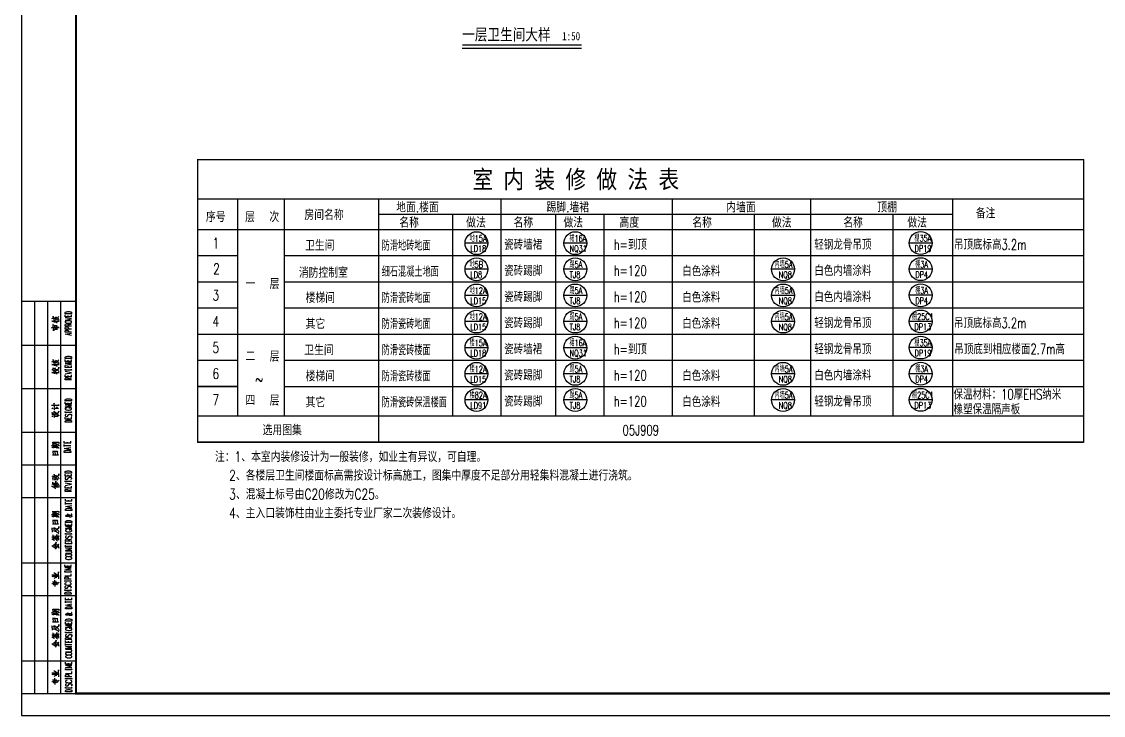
# Model space of a CAD drawing. Extents: x 5904849 to 6011887, y -826029 to -177002.
# Drawn here: x 5904849 to 5929690, y -826029 to -810103 of the extents above; entities that cross this region are included whole.
import ezdxf

# ---------------------------------------------------------------- set-up
doc = ezdxf.new("R2010")
doc.units = 0
doc.header["$LTSCALE"] = 1000
doc.header["$MEASUREMENT"] = 0
doc.layers.get('0').update_dxf_attribs({"linetype": 'CONTINUOUS'})
for name, color, linetype in [('DIM_SYMB', 3, 'CONTINUOUS'), ('INSERT', 64, 'CONTINUOUS'), ('PUB_TEXT', 7, 'CONTINUOUS'), ('PUB_TITLE', 4, 'CONTINUOUS'), ('门窗编号', 80, 'CONTINUOUS')]:
    doc.layers.add(name, color=color, linetype=linetype)
doc.styles.add('-宋体', font='', dxfattribs={"width": 0.8})
doc.styles.add('H2', font='simhei.ttf')
doc.styles.add('HZ1', font='txt.shx', dxfattribs={"bigfont": 'hzdx.shx'})
doc.styles.get('-宋体').set_extended_font_data('SimSun')

# ---------------------------------------------------------------- blocks, each defined once
blk = doc.blocks.new('A$C04D97144')
for p, q in [((6, 0), (6, 180)), ((12, 0), (12, 180)), ((18, 0), (18, 180)), ((0, 160), (25, 160)), ((0, 140), (25, 140)), ((0, 120), (25, 120)), ((0, 105), (25, 105)), ((0, 90), (25, 90)), ((0, 60), (25, 60)), ((0, 45), (25, 45)), ((0, 15), (25, 15))]:
    blk.add_line(p, q)
blk.add_lwpolyline([(0, 180), (0, 0), (25, 0), (25, 180)], close=True)
for points in [[(22.97, 174.41), (20.03, 174.41), (20.03, 174.9), (20.17, 175.1), (20.47, 175.24), (20.72, 175.32), (21.18, 175.38), (21.87, 175.38), (22.28, 175.32), (22.58, 175.24), (22.83, 175.1), (22.97, 174.9), (22.97, 174.41), (22.97, 174.41)], [(22.97, 173), (20.03, 173), (20.03, 173.91)], [(22.97, 173), (22.97, 173.91)], [(13.81, 170.94), (13.95, 171.05), (13.92, 171.02), (17.27, 171.02), (17, 170.98), (16.72, 171.02)], [(13.86, 172.15), (14.14, 172.35), (14.27, 172.38), (14.34, 172.35)], [(14.56, 166.93), (14.41, 169.49), (14.31, 169.43), (14.77, 169.08)], [(14.77, 171.68), (14.55, 173.26), (14.52, 173.14), (14.6, 172.92)], [(14.74, 172.24), (14.91, 172.21), (15.58, 171.72), (15.62, 171.68), (15.41, 172.54)], [(14.8, 171.44), (14.97, 170.34)], [(16.18, 168.75), (16.32, 168.86), (14.97, 169.04), (15.08, 169.08), (15.27, 167.31)], [(14.99, 171.05), (15.44, 170.8), (15.79, 170.59), (16.04, 170.42), (16.29, 170.2)], [(15.05, 172.71), (15.19, 172.68), (15.62, 172.35), (15.65, 172.32), (15.93, 172.07), (16.21, 171.79), (16.46, 171.47)], [(15.19, 171.05), (15.54, 171.41)], [(15.62, 172.92), (15.82, 172.82), (16.28, 172.49), (16.56, 172.15), (16.86, 171.79), (17.09, 171.47), (17.27, 171.22)], [(16.39, 172.38), (16.86, 172.95), (17.09, 173.06), (16.81, 172.89)], [(20.03, 171.46), (22.97, 172.02), (20.03, 172.59)], [(20.03, 170.48), (20.17, 170.34), (20.47, 170.2), (20.72, 170.14), (21.18, 170.06), (21.87, 170.06), (22.28, 170.14), (22.58, 170.2), (22.83, 170.34), (22.97, 170.48), (22.97, 170.77), (22.83, 170.91), (22.58, 171.05), (22.28, 171.11), (21.87, 171.19), (21.18, 171.19), (20.72, 171.11), (20.47, 171.05), (20.17, 170.91), (20.03, 170.77), (20.03, 170.48), (20.03, 170.48)], [(22.97, 168.74), (20.03, 168.74), (20.03, 169.37), (20.17, 169.57), (20.33, 169.65), (20.58, 169.71), (20.88, 169.71), (21.18, 169.65), (21.27, 169.57), (21.43, 169.37), (21.43, 168.74)], [(21.43, 173), (21.43, 173.56)], [(21.43, 169.23), (22.97, 169.71)], [(13.78, 167.95), (14.06, 168.13), (14.27, 168.19)], [(14.27, 166.93), (14.52, 166.93), (14.71, 166.88), (14.91, 166.82), (15.05, 166.76)], [(14.66, 168.06), (14.71, 168.13), (17.28, 168.09), (17.03, 168.05), (16.72, 168.09)], [(15.02, 167.18), (15.27, 167.25), (16.53, 167.36), (16.29, 167.32), (16.18, 168.75), (16.15, 168.58), (16.21, 168.27)], [(15.73, 167.59), (15.62, 168.61)], [(22.97, 167.34), (20.03, 167.34), (20.03, 167.97), (20.17, 168.17), (20.33, 168.24), (20.58, 168.31), (21.02, 168.31), (21.27, 168.24), (21.43, 168.17), (21.57, 167.97), (21.57, 167.34)], [(22.97, 165.93), (20.03, 165.93), (20.03, 166.57), (20.17, 166.77), (20.33, 166.84), (20.58, 166.92), (21.02, 166.92), (21.27, 166.84), (21.43, 166.77), (21.57, 166.57), (21.57, 165.93)], [(22.97, 164.39), (20.03, 164.95), (22.97, 165.52)], [(21.98, 164.61), (21.98, 165.3)], [(22.97, 153.91), (20.03, 153.91), (20.03, 154.4), (20.17, 154.6), (20.47, 154.74), (20.72, 154.82), (21.18, 154.88), (21.87, 154.88), (22.28, 154.82), (22.58, 154.74), (22.83, 154.6), (22.97, 154.4), (22.97, 153.91), (22.97, 153.91)], [(13.81, 151.05), (13.95, 151.16), (13.92, 151.13), (17.27, 151.13), (17, 151.1), (16.72, 151.13)], [(13.86, 152.26), (14.14, 152.46), (14.27, 152.49), (14.34, 152.46)], [(14.71, 148.1), (14.52, 149.54), (14.49, 149.43), (14.55, 149.29)], [(14.77, 151.79), (14.55, 153.37), (14.52, 153.26), (14.6, 153.03)], [(14.74, 152.35), (14.91, 152.32), (15.58, 151.84), (15.62, 151.79), (15.41, 152.67)], [(14.8, 151.55), (14.97, 150.45)], [(14.91, 149.01), (15.22, 149.35), (15.36, 149.43), (15.54, 149.54)], [(14.99, 151.16), (15.44, 150.91), (15.79, 150.7), (16.04, 150.53), (16.29, 150.31)], [(15.05, 152.82), (15.19, 152.81), (15.62, 152.46), (15.65, 152.43), (15.93, 152.18), (16.21, 151.9), (16.46, 151.58)], [(15.19, 151.16), (15.54, 151.52)], [(15.62, 153.03), (15.82, 152.95), (16.28, 152.6), (16.56, 152.26), (16.86, 151.9), (17.09, 151.58), (17.27, 151.33)], [(15.73, 148.21), (15.79, 148.3), (17.09, 149.29), (17.12, 149.82), (17.03, 149.32), (16.92, 149.18)], [(16.39, 152.49), (16.86, 153.06), (17.09, 153.17), (16.81, 153)], [(22.97, 152.51), (20.03, 152.51), (20.03, 153.42)], [(20.03, 150.83), (22.97, 151.18), (20.03, 151.52), (22.97, 151.88), (20.03, 152.23)], [(22.97, 149.7), (20.03, 149.7), (20.03, 150.61)], [(21.43, 152.51), (21.43, 153.06)], [(21.43, 149.7), (21.43, 150.26)], [(22.97, 152.51), (22.97, 153.42)], [(22.97, 149.7), (22.97, 150.61)], [(13.81, 148.52), (14.06, 148.69), (14.23, 148.76), (14.41, 148.76)], [(13.81, 147.36), (13.98, 147.5), (13.92, 147.45), (17.27, 147.45), (17.06, 147.39), (16.78, 147.45)], [(14.74, 147.84), (14.94, 146.76)], [(14.91, 148.47), (15.13, 148.44), (15.54, 148.16), (15.82, 147.95), (15.93, 147.84)], [(14.94, 147.45), (15.33, 147.28), (15.68, 147.08), (15.99, 146.89), (16.28, 146.65)], [(15.08, 147.47), (15.44, 147.88)], [(15.33, 148.98), (15.57, 149.01), (15.96, 148.83), (16.28, 148.66), (16.53, 148.47), (16.72, 148.3), (16.92, 148.13), (17.09, 147.92), (17.27, 147.67)], [(20.03, 148.52), (20.03, 148.98), (20.03, 148.71), (22.89, 148.71), (22.89, 148.52), (22.89, 148.98)], [(20.03, 146.76), (22.97, 147.33), (20.03, 147.89)], [(22.97, 145.5), (20.03, 145.5), (20.03, 146.42)], [(22.97, 144.03), (20.03, 144.03), (20.03, 144.67), (20.17, 144.88), (20.33, 144.94), (20.58, 145.02), (20.88, 145.02), (21.18, 144.94), (21.27, 144.88), (21.43, 144.67), (21.43, 144.03)], [(21.43, 145.5), (21.43, 146.07)], [(21.43, 144.53), (22.97, 145.02)], [(22.97, 145.5), (22.97, 146.42)], [(22.97, 134.41), (20.03, 134.41), (20.03, 134.9), (20.17, 135.1), (20.47, 135.25), (20.72, 135.31), (21.18, 135.39), (21.87, 135.39), (22.28, 135.31), (22.58, 135.25), (22.83, 135.1), (22.97, 134.9), (22.97, 134.41), (22.97, 134.41)], [(13.78, 132.37), (13.98, 132.39), (17.28, 132.39), (17.06, 132.37), (16.78, 132.39)], [(13.86, 130.75), (14.14, 130.97), (14.28, 131.08), (14.45, 131.15)], [(14.14, 128.29), (14.09, 129.06), (14, 128.99), (14.23, 128.9), (14.42, 128.9), (14.6, 128.9), (14.8, 128.9), (14.88, 128.93), (14.97, 128.99), (14.99, 129.1), (15.02, 129.24), (15.02, 129.45), (14.99, 129.56), (14.94, 129.64)], [(15.13, 131.49), (14.99, 133.33), (14.97, 133.22), (15.02, 132.98)], [(15.13, 130.33), (15.02, 131.11), (14.97, 131.07), (16.72, 131), (16.84, 130.89), (16.04, 131.66)], [(15.51, 128.11), (15.36, 129.21), (15.27, 129.13), (15.51, 129.02), (15.79, 128.88), (16.01, 128.74), (16.21, 128.6), (16.46, 128.37), (16.7, 128.11), (16.89, 127.86), (17.03, 127.66), (17.12, 127.49)], [(15.76, 128.08), (15.76, 128.15), (17, 129.2), (17.03, 129.73), (16.95, 129.2), (16.84, 129.06)], [(22.97, 133), (20.03, 133), (20.03, 133.91)], [(22.97, 131.46), (20.03, 131.46), (22.97, 132.45), (20.03, 132.45)], [(20.72, 131.19), (20.47, 131.11), (20.17, 130.97), (20.03, 130.83), (20.03, 130.55), (20.17, 130.42), (20.47, 130.28), (20.72, 130.2), (21.18, 130.14), (21.87, 130.14), (22.28, 130.2), (22.58, 130.28), (22.83, 130.42), (22.97, 130.55), (22.97, 130.83), (22.83, 130.97), (22.58, 131.11), (22.28, 131.19), (21.87, 131.19), (21.87, 130.83)], [(20.03, 129.02), (20.03, 129.48), (20.03, 129.21), (22.89, 129.21), (22.89, 129.02), (22.89, 129.48)], [(21.43, 133), (21.43, 133.56)], [(22.97, 133), (22.97, 133.91)], [(13.92, 128.22), (14.17, 128.26), (14.45, 128.26), (14.71, 128.19), (14.97, 128.11), (15.13, 128), (15.27, 127.89), (15.41, 127.75)], [(13.98, 127.12), (14.38, 127.45), (14.55, 127.52)], [(15.16, 126.7), (15.05, 127.45), (14.94, 127.34), (15.16, 127.31), (16.67, 127.3), (16.78, 127.16), (16.18, 127.75)], [(20.47, 128.24), (20.17, 128.1), (20.03, 127.89), (20.03, 127.61), (20.17, 127.41), (20.47, 127.27), (20.72, 127.27), (21.02, 127.33), (21.18, 127.41), (21.27, 127.55), (21.57, 127.97), (21.73, 128.1), (21.87, 128.18), (22.12, 128.24), (22.58, 128.24), (22.83, 128.1), (22.97, 127.89), (22.97, 127.61), (22.83, 127.41), (22.58, 127.27)], [(22.97, 126.01), (20.03, 126.01), (20.03, 126.92)], [(22.97, 124.61), (20.03, 124.61), (20.03, 125.1), (20.17, 125.3), (20.47, 125.44), (20.72, 125.52), (21.18, 125.58), (21.87, 125.58), (22.28, 125.52), (22.58, 125.44), (22.83, 125.3), (22.97, 125.1), (22.97, 124.61), (22.97, 124.61)], [(21.43, 126.01), (21.43, 126.56)], [(22.97, 126.01), (22.97, 126.92)], [(14.14, 114.51), (14.45, 114.6), (15.08, 114.6), (15.76, 114.57), (16.18, 114.51), (16.64, 114.37), (16.92, 114.2), (17.34, 113.88)], [(14.49, 114.6), (14.34, 115.45), (14.27, 115.36), (15.13, 115.36), (15.19, 115.36), (16.46, 115.39), (16.95, 115.36), (17.23, 115.33), (17.31, 115.31), (16.95, 114.89), (17.2, 115.28)], [(14.69, 112.61), (14.52, 114.29)], [(15.19, 114.62), (15.11, 115.11)], [(15.93, 114.57), (15.93, 114.62), (15.85, 115.07)], [(16.29, 112.53), (16.07, 114.29), (16.04, 114.2), (16.13, 114.09)], [(22.54, 114.92), (19.59, 114.92), (19.59, 115.83)], [(19.59, 113.44), (19.59, 114.43)], [(21, 114.92), (21, 115.48)], [(22.54, 114.92), (22.54, 115.83)], [(13.75, 113.87), (13.92, 113.91), (16.13, 113.83)], [(13.92, 113.06), (14.09, 113.13), (16.21, 113.13)], [(14.17, 109.58), (14.45, 109.64), (15.08, 109.67), (15.73, 109.69), (15.82, 109.69), (16.28, 109.69), (16.86, 109.69), (16.67, 109.69), (16.5, 110.8), (16.7, 111.02), (16.43, 111.08), (16.1, 111.08), (15.44, 111.12), (14.77, 111.13), (14.2, 111.13), (14.28, 111.16), (14.49, 109.67)], [(15.16, 113.16), (15.08, 113.66)], [(15.51, 109.69), (15.33, 110.8), (15.3, 110.69), (15.41, 110.42)], [(15.65, 113.17), (15.57, 113.63)], [(16.39, 113.63), (16.72, 113.94), (16.86, 113.94), (16.61, 113.83)], [(16.46, 113.17), (16.61, 113.16), (16.89, 112.92), (17.09, 112.72), (17.23, 112.53)], [(19.59, 113.94), (22.54, 113.94)], [(22.54, 111.9), (19.59, 112.47), (22.54, 113.03)], [(22.54, 110.72), (19.59, 110.72), (19.59, 111.21), (19.75, 111.41), (20.05, 111.56), (20.3, 111.63), (20.75, 111.7), (21.44, 111.7), (21.85, 111.63), (22.15, 111.56), (22.4, 111.41), (22.54, 111.21), (22.54, 110.72), (22.54, 110.72)], [(21.55, 112.12), (21.55, 112.81)], [(13.84, 99.93), (14.17, 99.88), (14.63, 99.71), (15.11, 99.49), (15.41, 99.32), (15.65, 99.21), (15.85, 99.08)], [(15.16, 99.49), (14.99, 100.76), (14.97, 100.62), (15.02, 100.39)], [(15.11, 100.2), (15.27, 100.2), (15.73, 100.07), (15.99, 99.96), (16.21, 99.85), (16.42, 99.71), (16.61, 99.54), (16.81, 99.35), (16.95, 99.11), (17.09, 98.89), (17.14, 98.72), (17.2, 98.55)], [(15.54, 99.35), (15.57, 99.43), (17.09, 100.31), (17.12, 100.84), (17.03, 100.34), (16.86, 100.2)], [(22.86, 101.27), (19.92, 101.27), (19.92, 101.75), (20.06, 101.97), (20.36, 102.11), (20.61, 102.18), (21.07, 102.24), (21.76, 102.24), (22.17, 102.18), (22.47, 102.11), (22.72, 101.97), (22.86, 101.75), (22.86, 101.27), (22.86, 101.27)], [(22.86, 99.87), (19.92, 99.87), (19.92, 100.78)], [(21.32, 99.87), (21.32, 100.43)], [(22.86, 99.87), (22.86, 100.78)], [(13.78, 95.27), (13.95, 95.23), (14.41, 94.98), (14.45, 94.98), (14.8, 94.75), (15.08, 94.56), (15.3, 94.35), (15.51, 94.18)], [(13.84, 96.29), (14.27, 96.08), (14.6, 95.91), (14.85, 95.72), (14.91, 95.69), (15.11, 95.55)], [(14.38, 96.02), (14.41, 96.14), (14.28, 96.99), (14.23, 96.93), (14.63, 96.65), (14.97, 96.4), (15.19, 96.16), (15.4, 95.91), (15.58, 95.66), (15.71, 95.49)], [(14.49, 98.06), (14.34, 99.21), (14.27, 99.08), (15.25, 98.94), (15.25, 99.08), (15.36, 98.23), (15.11, 98.19), (15.41, 98.23), (16.7, 98.2)], [(14.66, 95.91), (14.69, 96.02), (15.71, 97.13), (15.68, 97.5), (15.68, 97.13), (15.57, 96.99)], [(14.74, 94.86), (17.23, 94.86), (17, 94.81), (16.57, 94.86)], [(14.83, 95.3), (16.46, 95.3), (16.28, 95.27), (16.13, 95.3)], [(15.41, 96.4), (15.51, 96.36), (15.54, 96.33), (15.76, 96.05), (15.96, 95.83), (16.1, 95.63)], [(15.76, 96.62), (15.87, 96.57), (15.93, 96.54), (16.21, 96.22), (16.24, 96.16), (16.39, 96), (16.53, 95.77), (16.67, 95.55)], [(16.81, 98.12), (16.04, 99)], [(16.1, 96.88), (16.29, 96.79), (16.57, 96.47), (16.81, 96.19), (16.95, 95.91), (17.12, 95.63), (17.23, 95.38), (17.28, 95.17)], [(20.36, 99.3), (20.06, 99.16), (19.92, 98.96), (19.92, 98.67), (20.06, 98.47), (20.36, 98.33), (20.61, 98.33), (20.91, 98.39), (21.07, 98.47), (21.16, 98.61), (21.46, 99.02), (21.62, 99.16), (21.76, 99.24), (22.01, 99.3), (22.47, 99.3), (22.72, 99.16), (22.86, 98.96), (22.86, 98.67), (22.72, 98.47), (22.47, 98.33)], [(19.92, 97.28), (19.92, 97.75), (19.92, 97.48), (22.78, 97.48), (22.78, 97.28), (22.78, 97.75)], [(19.92, 95.53), (22.86, 96.08), (19.92, 96.65)], [(22.86, 94.26), (19.92, 94.26), (19.92, 95.17)], [(21.32, 94.26), (21.32, 94.83)], [(22.86, 94.26), (22.86, 95.17)], [(22.86, 92.8), (19.92, 92.8), (19.92, 93.43), (20.06, 93.63), (20.22, 93.71), (20.47, 93.77), (20.77, 93.77), (21.07, 93.71), (21.16, 93.63), (21.32, 93.43), (21.32, 92.8)], [(21.32, 93.29), (22.86, 93.77)], [(23.05, 88.31), (20.09, 88.31), (20.09, 89.22)], [(20.09, 86.83), (20.09, 87.82)], [(20.09, 87.33), (23.05, 87.33)], [(23.05, 85.29), (20.09, 85.86), (23.05, 86.42)], [(23.05, 84.11), (20.09, 84.11), (20.09, 84.6), (20.25, 84.8), (20.55, 84.94), (20.8, 85.02), (21.26, 85.09), (21.95, 85.09), (22.34, 85.02), (22.65, 84.94), (22.89, 84.8), (23.05, 84.6), (23.05, 84.11), (23.05, 84.11)], [(21.49, 88.31), (21.49, 88.87)], [(22.04, 85.51), (22.04, 86.2)], [(23.05, 88.31), (23.05, 89.22)], [(13.75, 82.18), (13.92, 82.23), (16.13, 82.15)], [(13.92, 81.38), (14.09, 81.44), (16.21, 81.44)], [(14.14, 82.82), (14.45, 82.9), (15.08, 82.9), (15.76, 82.89), (16.18, 82.82), (16.64, 82.68), (16.92, 82.51), (17.34, 82.19)], [(14.49, 82.9), (14.34, 83.77), (14.27, 83.67), (15.13, 83.67), (15.19, 83.67), (16.46, 83.7), (16.95, 83.67), (17.23, 83.64), (17.31, 83.62), (16.95, 83.2), (17.2, 83.59)], [(14.69, 80.92), (14.52, 82.6)], [(15.16, 81.46), (15.08, 81.97)], [(15.19, 82.93), (15.11, 83.42)], [(15.65, 81.49), (15.57, 81.94)], [(15.93, 82.89), (15.93, 82.93), (15.85, 83.39)], [(16.29, 80.84), (16.07, 82.6), (16.04, 82.51), (16.13, 82.4)], [(16.39, 81.94), (16.72, 82.26), (16.86, 82.26), (16.61, 82.15)], [(16.46, 81.49), (16.61, 81.46), (16.89, 81.24), (17.09, 81.03), (17.23, 80.84)], [(21.35, 82.43), (21.26, 82.43), (21.1, 82.35), (21.1, 82.29), (21.26, 82.21), (21.49, 82.15), (22.2, 82.01), (22.65, 81.87), (22.89, 81.72), (23.05, 81.58), (23.05, 81.3), (22.89, 81.17), (22.75, 81.1), (22.5, 81.03), (22.2, 81.03), (21.95, 81.1), (21.79, 81.17), (21.26, 81.66), (21.1, 81.72), (20.8, 81.8), (20.55, 81.8), (20.25, 81.72), (20.09, 81.58), (20.25, 81.44), (20.55, 81.38), (20.8, 81.38), (21.26, 81.44), (21.65, 81.58), (22.65, 81.94), (22.89, 82.08), (23.05, 82.21), (23.05, 82.35), (22.89, 82.43), (22.75, 82.43)], [(23.05, 78.5), (20.09, 78.5), (20.09, 78.99), (20.25, 79.21), (20.55, 79.35), (20.8, 79.41), (21.26, 79.49), (21.95, 79.49), (22.34, 79.41), (22.65, 79.35), (22.89, 79.21), (23.05, 78.99), (23.05, 78.5), (23.05, 78.5)], [(14.14, 74.09), (14, 76.02), (13.89, 75.88), (14.06, 75.82), (14.6, 75.63), (15.13, 75.42), (15.08, 75.38), (15.08, 75.42), (14.97, 76.24), (14.88, 76.16), (15.19, 76.02), (15.47, 75.88), (15.68, 75.77), (15.85, 75.63), (16.13, 75.42), (16.35, 75.24), (16.57, 75), (16.72, 74.8), (16.89, 74.54), (17.06, 74.26), (17.2, 74.04)], [(14.17, 77.89), (14.45, 77.95), (15.08, 77.98), (15.73, 78), (15.82, 78), (16.28, 78), (16.86, 78), (16.67, 78), (16.5, 79.12), (16.7, 79.34), (16.43, 79.4), (16.1, 79.4), (15.44, 79.43), (14.77, 79.45), (14.2, 79.45), (14.28, 79.48), (14.49, 77.98)], [(14.23, 74.8), (14.38, 74.8), (14.91, 74.69), (15.22, 74.61), (15.54, 74.5), (15.87, 74.36), (16.15, 74.18), (16.5, 73.98), (16.75, 73.79), (16.98, 73.55), (17.09, 73.44)], [(15.22, 74.69), (17.12, 76.16), (17.12, 76.76), (17.06, 76.23), (17.03, 76.16), (16.81, 75.94)], [(15.51, 78), (15.33, 79.12), (15.3, 79.01), (15.41, 78.74)], [(23.05, 77.11), (20.09, 77.11), (20.09, 78.02)], [(23.05, 75.57), (20.09, 75.57), (23.05, 76.56), (20.09, 76.56)], [(20.8, 75.28), (20.55, 75.22), (20.25, 75.08), (20.09, 74.94), (20.09, 74.65), (20.25, 74.51), (20.55, 74.37), (20.8, 74.31), (21.26, 74.23), (21.95, 74.23), (22.34, 74.31), (22.65, 74.37), (22.89, 74.51), (23.05, 74.65), (23.05, 74.94), (22.89, 75.08), (22.65, 75.22), (22.34, 75.28), (21.95, 75.28), (21.95, 74.94)], [(21.49, 77.11), (21.49, 77.67)], [(23.05, 77.11), (23.05, 78.02)], [(13.92, 72), (14.06, 72.03), (14.85, 71.69)], [(13.92, 70.95), (14.12, 70.92), (14.55, 70.7), (14.88, 70.49), (15.16, 70.27)], [(14.49, 70.73), (14.41, 71.54)], [(14.56, 71.83), (14.42, 72.85)], [(14.52, 70.92), (14.94, 71.12)], [(14.6, 72.14), (15.05, 72.39)], [(14.85, 71.48), (14.99, 71.47), (15.51, 71.01), (15.57, 70.98), (15.82, 70.74), (16.13, 70.35), (16.28, 70.16), (16.42, 69.96)], [(15.05, 71.43), (16.13, 72.56), (16.13, 73.02), (16.1, 72.56), (15.9, 72.33)], [(15.76, 71.86), (15.87, 70.95)], [(16.04, 71.37), (16.46, 71.48), (16.7, 71.43), (16.39, 71.43)], [(16.07, 72.08), (16.28, 72.08), (17.06, 71.75)], [(16.28, 70.84), (16.64, 70.98), (16.81, 70.98), (16.57, 70.95)], [(17.14, 70.46), (17, 72.63), (17, 72.49), (17.03, 72.17)], [(20.55, 72.35), (20.25, 72.2), (20.09, 72), (20.09, 71.72), (20.25, 71.51), (20.55, 71.37), (20.8, 71.37), (21.1, 71.43), (21.26, 71.51), (21.35, 71.65), (21.65, 72.06), (21.79, 72.2), (21.95, 72.28), (22.2, 72.35), (22.65, 72.35), (22.89, 72.2), (23.05, 72), (23.05, 71.72), (22.89, 71.51), (22.65, 71.37)], [(23.05, 70.04), (20.09, 70.04), (20.09, 70.66), (20.25, 70.88), (20.39, 70.95), (20.64, 71.03), (20.94, 71.03), (21.26, 70.95), (21.35, 70.88), (21.49, 70.66), (21.49, 70.04)], [(23.05, 68.7), (20.09, 68.7), (20.09, 69.61)], [(20.11, 73.11), (20.11, 73.59), (20.11, 73.32), (22.95, 73.32), (22.95, 73.11), (22.95, 73.59)], [(21.49, 70.52), (23.05, 71.03)], [(23.05, 68.7), (23.05, 69.61)], [(13.89, 67.85), (14.03, 67.84), (14.49, 67.57), (14.97, 67.24), (15.27, 66.96), (15.62, 66.61), (15.93, 66.27)], [(14.23, 67.74), (15.76, 69.05), (15.76, 69.08), (15.79, 69.5), (15.71, 69.05), (15.57, 68.87)], [(15.4, 67.27), (15.4, 67.29), (15.4, 67.35), (15.27, 68.26), (15.27, 68.13), (15.33, 67.99)], [(16.04, 66.69), (16.07, 66.82), (15.9, 68.76), (15.87, 68.65), (15.9, 68.54)], [(16.13, 67.63), (16.24, 67.6), (16.78, 67.18), (17.09, 66.93), (17.12, 66.83), (16.86, 68.4), (16.39, 67.99)], [(16.86, 68.4), (17, 68.51), (17.17, 68.59)], [(20.09, 67.24), (20.09, 68.21)], [(20.09, 67.73), (23.05, 67.73)], [(23.05, 65.76), (20.09, 65.76), (23.05, 66.75), (20.09, 66.75)], [(20.09, 64.44), (22.2, 64.44), (22.65, 64.51), (22.89, 64.65), (23.05, 64.85), (23.05, 64.99), (22.89, 65.21), (22.65, 65.35), (22.2, 65.42), (20.09, 65.42)], [(21.49, 68.7), (21.49, 69.27)], [(20.09, 63.39), (20.25, 63.25), (20.55, 63.11), (20.8, 63.05), (21.26, 62.97), (21.95, 62.97), (22.34, 63.05), (22.65, 63.11), (22.89, 63.25), (23.05, 63.39), (23.05, 63.67), (22.89, 63.81), (22.65, 63.94), (22.34, 64.02), (21.95, 64.08), (21.26, 64.08), (20.8, 64.02), (20.55, 63.94), (20.25, 63.81), (20.09, 63.67), (20.09, 63.39), (20.09, 63.39)], [(20.8, 62.68), (20.55, 62.62), (20.25, 62.48), (20.09, 62.34), (20.09, 62.06), (20.25, 61.91), (20.55, 61.77), (20.8, 61.71), (21.26, 61.63), (21.95, 61.63), (22.34, 61.71), (22.65, 61.77), (22.89, 61.91), (23.05, 62.06), (23.05, 62.34), (22.89, 62.48), (22.65, 62.62), (22.34, 62.68)], [(14.8, 55.44), (15.16, 55.38), (15.71, 55.02), (16.28, 54.56)], [(17.12, 52.63), (16.98, 55.83), (16.95, 55.69), (17, 55.38)], [(22.81, 58.27), (19.86, 58.27), (19.86, 59.18)], [(22.81, 56.73), (19.86, 56.73), (22.81, 57.72), (19.86, 57.72)], [(19.86, 54.07), (22.81, 54.07), (22.81, 54.91)], [(19.87, 55.68), (19.87, 56.15), (19.87, 55.88), (22.72, 55.88), (22.72, 55.68), (22.72, 56.15)], [(21.26, 58.27), (21.26, 58.83)], [(22.81, 58.27), (22.81, 59.18)], [(13.84, 50.54), (14.06, 50.56), (15.11, 50.34), (16.04, 50.08), (15.99, 50.02), (15.79, 51.39), (15.71, 51.36), (16.84, 50.68)], [(13.86, 54.53), (14.09, 54.59), (17.03, 54.53)], [(14.06, 53.82), (14.31, 53.87), (17.06, 53.87)], [(14.74, 49.71), (14.55, 51.5), (14.55, 51.39), (14.6, 51.18)], [(14.91, 53.02), (15.85, 53.43), (16.15, 53.48)], [(15.36, 49.2), (15.19, 52.03), (15.16, 51.89), (15.19, 51.72)], [(16.46, 50.05), (16.7, 50.4), (16.84, 50.62), (16.98, 50.87), (17.09, 51.01), (17.23, 51.11)], [(22.81, 52.6), (19.86, 52.6), (19.86, 53.23), (20.01, 53.45), (20.16, 53.51), (20.41, 53.59), (20.86, 53.59), (21.11, 53.51), (21.26, 53.45), (21.41, 53.23), (21.41, 52.6)], [(20.56, 50.85), (20.31, 50.78), (20.01, 50.65), (19.86, 50.51), (19.86, 50.23), (20.01, 50.08), (20.31, 49.94), (20.56, 49.88), (21.02, 49.8), (21.71, 49.8), (22.1, 49.88), (22.42, 49.94), (22.65, 50.08), (22.81, 50.23), (22.81, 50.51), (22.65, 50.65), (22.42, 50.78), (22.1, 50.85)], [(19.87, 51.48), (19.87, 51.95), (19.87, 51.69), (22.72, 51.69), (22.72, 51.48), (22.72, 51.95)], [(20.31, 49.31), (20.01, 49.17), (19.86, 48.97), (19.86, 48.69), (20.01, 48.47), (20.31, 48.34), (20.56, 48.34), (20.86, 48.4), (21.02, 48.47), (21.11, 48.61), (21.41, 49.03), (21.55, 49.17), (21.71, 49.24), (21.96, 49.31), (22.42, 49.31), (22.65, 49.17), (22.81, 48.97), (22.81, 48.69), (22.65, 48.47), (22.42, 48.34)], [(22.81, 45.67), (19.86, 45.67), (19.86, 46.16), (20.01, 46.38), (20.31, 46.52), (20.56, 46.58), (21.02, 46.66), (21.71, 46.66), (22.1, 46.58), (22.42, 46.52), (22.65, 46.38), (22.81, 46.16), (22.81, 45.67), (22.81, 45.67)], [(19.87, 47.29), (19.87, 47.74), (19.87, 47.48), (22.72, 47.48), (22.72, 47.29), (22.72, 47.74)], [(23.13, 43.08), (20.19, 43.08), (20.19, 43.99)], [(20.19, 41.62), (20.19, 42.59)], [(20.19, 42.1), (23.13, 42.1)], [(23.13, 40.08), (20.19, 40.63), (23.13, 41.19)], [(23.13, 38.88), (20.19, 38.88), (20.19, 39.37), (20.33, 39.58), (20.63, 39.72), (20.88, 39.79), (21.33, 39.86), (22.03, 39.86), (22.43, 39.79), (22.73, 39.72), (22.98, 39.58), (23.13, 39.37), (23.13, 38.88), (23.13, 38.88)], [(21.59, 43.08), (21.59, 43.64)], [(22.14, 40.28), (22.14, 40.97)], [(23.13, 43.08), (23.13, 43.99)], [(13.75, 37.17), (13.92, 37.23), (16.13, 37.14)], [(13.92, 36.39), (14.09, 36.43), (16.21, 36.43)], [(14.14, 37.83), (14.45, 37.91), (15.08, 37.91), (15.76, 37.88), (16.18, 37.83), (16.64, 37.69), (16.92, 37.52), (17.34, 37.2)], [(14.49, 37.91), (14.34, 38.76), (14.27, 38.68), (15.13, 38.68), (15.19, 38.68), (16.46, 38.71), (16.95, 38.68), (17.23, 38.65), (17.31, 38.62), (16.95, 38.19), (17.2, 38.59)], [(14.69, 35.93), (14.52, 37.6)], [(15.16, 36.46), (15.08, 36.98)], [(15.19, 37.94), (15.11, 38.43)], [(15.65, 36.5), (15.57, 36.95)], [(15.93, 37.88), (15.93, 37.94), (15.85, 38.4)], [(16.29, 35.84), (16.07, 37.6), (16.04, 37.52), (16.13, 37.41)], [(16.39, 36.95), (16.72, 37.27), (16.86, 37.27), (16.61, 37.14)], [(16.46, 36.5), (16.61, 36.46), (16.89, 36.24), (17.09, 36.04), (17.23, 35.84)], [(21.43, 37.2), (21.33, 37.2), (21.18, 37.12), (21.18, 37.06), (21.33, 36.98), (21.59, 36.92), (22.28, 36.78), (22.73, 36.64), (22.98, 36.5), (23.13, 36.35), (23.13, 36.09), (22.98, 35.95), (22.83, 35.87), (22.58, 35.8), (22.28, 35.8), (22.03, 35.87), (21.88, 35.95), (21.33, 36.43), (21.18, 36.5), (20.88, 36.57), (20.63, 36.57), (20.33, 36.5), (20.19, 36.35), (20.33, 36.21), (20.63, 36.15), (20.88, 36.15), (21.33, 36.21), (21.73, 36.35), (22.73, 36.72), (22.98, 36.86), (23.13, 36.98), (23.13, 37.12), (22.98, 37.2), (22.83, 37.2)], [(14.14, 29.1), (14, 31.03), (13.89, 30.89), (14.06, 30.82), (14.6, 30.62), (15.13, 30.43), (15.08, 30.37), (15.08, 30.43), (14.97, 31.25), (14.88, 31.17), (15.19, 31.03), (15.47, 30.89), (15.68, 30.76), (15.85, 30.62), (16.13, 30.43), (16.35, 30.23), (16.57, 30.01), (16.72, 29.8), (16.89, 29.55), (17.06, 29.27), (17.2, 29.03)], [(14.17, 32.9), (14.45, 32.95), (15.08, 32.98), (15.73, 33.01), (15.82, 33.01), (16.28, 33.01), (16.86, 33.01), (16.67, 33.01), (16.5, 34.11), (16.7, 34.34), (16.43, 34.39), (16.1, 34.39), (15.44, 34.42), (14.77, 34.45), (14.2, 34.45), (14.28, 34.49), (14.49, 32.98)], [(15.22, 29.69), (17.12, 31.17), (17.12, 31.77), (17.06, 31.22), (17.03, 31.17), (16.81, 30.93)], [(15.51, 33.01), (15.33, 34.11), (15.3, 34), (15.41, 33.75)], [(23.13, 33.28), (20.19, 33.28), (20.19, 33.78), (20.33, 33.98), (20.63, 34.12), (20.88, 34.19), (21.33, 34.27), (22.03, 34.27), (22.43, 34.19), (22.73, 34.12), (22.98, 33.98), (23.13, 33.78), (23.13, 33.28), (23.13, 33.28)], [(23.13, 31.88), (20.19, 31.88), (20.19, 32.79)], [(23.13, 30.34), (20.19, 30.34), (23.13, 31.33), (20.19, 31.33)], [(20.88, 30.06), (20.63, 29.99), (20.33, 29.85), (20.19, 29.71), (20.19, 29.43), (20.33, 29.29), (20.63, 29.14), (20.88, 29.08), (21.33, 29.02), (22.03, 29.02), (22.43, 29.08), (22.73, 29.14), (22.98, 29.29), (23.13, 29.43), (23.13, 29.71), (22.98, 29.85), (22.73, 29.99), (22.43, 30.06), (22.03, 30.06), (22.03, 29.71)], [(21.59, 31.88), (21.59, 32.44)], [(23.13, 31.88), (23.13, 32.79)], [(13.92, 26.99), (14.06, 27.02), (14.85, 26.69)], [(13.92, 25.95), (14.12, 25.92), (14.55, 25.69), (14.88, 25.5), (15.16, 25.26)], [(14.23, 29.8), (14.38, 29.8), (14.91, 29.69), (15.22, 29.6), (15.54, 29.49), (15.87, 29.35), (16.15, 29.18), (16.5, 28.99), (16.75, 28.78), (16.98, 28.56), (17.09, 28.45)], [(14.49, 25.72), (14.41, 26.55)], [(14.56, 26.83), (14.42, 27.86)], [(14.52, 25.92), (14.94, 26.13)], [(14.6, 27.15), (15.05, 27.4)], [(14.85, 26.49), (14.99, 26.46), (15.51, 26), (15.57, 25.99), (15.82, 25.75), (16.13, 25.36), (16.28, 25.15), (16.42, 24.97)], [(15.05, 26.43), (16.13, 27.57), (16.13, 28.01), (16.1, 27.57), (15.9, 27.34)], [(15.76, 26.85), (15.87, 25.95)], [(16.04, 26.38), (16.46, 26.49), (16.7, 26.43), (16.39, 26.43)], [(16.07, 27.09), (16.28, 27.09), (17.06, 26.74)], [(16.28, 25.84), (16.64, 25.99), (16.81, 25.99), (16.57, 25.95)], [(17.14, 25.47), (17, 27.62), (17, 27.48), (17.03, 27.16)], [(20.19, 27.89), (20.19, 28.36), (20.19, 28.09), (23.05, 28.09), (23.05, 27.89), (23.05, 28.36)], [(20.63, 27.12), (20.33, 26.98), (20.19, 26.77), (20.19, 26.49), (20.33, 26.28), (20.63, 26.14), (20.88, 26.14), (21.18, 26.21), (21.33, 26.28), (21.43, 26.43), (21.73, 26.83), (21.88, 26.98), (22.03, 27.05), (22.28, 27.12), (22.73, 27.12), (22.98, 26.98), (23.13, 26.77), (23.13, 26.49), (22.98, 26.28), (22.73, 26.14)], [(23.13, 24.81), (20.19, 24.81), (20.19, 25.44), (20.33, 25.66), (20.49, 25.72), (20.74, 25.8), (21.04, 25.8), (21.33, 25.72), (21.43, 25.66), (21.59, 25.44), (21.59, 24.81)], [(21.59, 25.3), (23.13, 25.8)], [(13.89, 22.86), (14.03, 22.83), (14.49, 22.58), (14.97, 22.23), (15.27, 21.95), (15.62, 21.62), (15.93, 21.27)], [(14.23, 22.75), (15.76, 24.05), (15.76, 24.09), (15.79, 24.51), (15.71, 24.05), (15.57, 23.88)], [(15.4, 22.26), (15.4, 22.29), (15.4, 22.36), (15.27, 23.25), (15.27, 23.14), (15.33, 23)], [(16.04, 21.7), (16.07, 21.81), (15.9, 23.77), (15.87, 23.66), (15.9, 23.54)], [(16.13, 22.64), (16.24, 22.61), (16.78, 22.18), (17.09, 21.93), (17.12, 21.84), (16.86, 23.39), (16.39, 23)], [(16.86, 23.39), (17, 23.52), (17.17, 23.6)], [(23.13, 23.49), (20.19, 23.49), (20.19, 24.38)], [(20.19, 22.01), (20.19, 22.99)], [(20.19, 22.5), (23.13, 22.5)], [(23.13, 20.54), (20.19, 20.54), (23.13, 21.52), (20.19, 21.52)], [(20.19, 19.22), (22.28, 19.22), (22.73, 19.28), (22.98, 19.42), (23.13, 19.62), (23.13, 19.77), (22.98, 19.99), (22.73, 20.13), (22.28, 20.19), (20.19, 20.19)], [(21.59, 23.49), (21.59, 24.04)], [(23.13, 23.49), (23.13, 24.38)], [(20.19, 18.16), (20.33, 18.02), (20.63, 17.88), (20.88, 17.82), (21.33, 17.74), (22.03, 17.74), (22.43, 17.82), (22.73, 17.88), (22.98, 18.02), (23.13, 18.16), (23.13, 18.45), (22.98, 18.59), (22.73, 18.73), (22.43, 18.79), (22.03, 18.85), (21.33, 18.85), (20.88, 18.79), (20.63, 18.73), (20.33, 18.59), (20.19, 18.45), (20.19, 18.16), (20.19, 18.16)], [(20.88, 17.46), (20.63, 17.39), (20.33, 17.25), (20.19, 17.11), (20.19, 16.83), (20.33, 16.69), (20.63, 16.54), (20.88, 16.48), (21.33, 16.42), (22.03, 16.42), (22.43, 16.48), (22.73, 16.54), (22.98, 16.69), (23.13, 16.83), (23.13, 17.11), (22.98, 17.25), (22.73, 17.39), (22.43, 17.46)], [(14.8, 10.43), (15.16, 10.39), (15.71, 10.01), (16.28, 9.55)], [(17.12, 7.64), (16.98, 10.84), (16.95, 10.7), (17, 10.39)], [(23.13, 13.43), (20.19, 13.43), (20.19, 14.35)], [(23.13, 11.89), (20.19, 11.89), (23.13, 12.87), (20.19, 12.87)], [(20.19, 10.84), (20.19, 11.31), (20.19, 11.05), (23.05, 11.05), (23.05, 10.84), (23.05, 11.31)], [(20.19, 9.24), (23.13, 9.24), (23.13, 10.07)], [(21.59, 13.43), (21.59, 14)], [(23.13, 13.43), (23.13, 14.35)], [(13.84, 5.53), (14.06, 5.56), (15.11, 5.34), (16.04, 5.08), (15.99, 5.03), (15.79, 6.38), (15.71, 6.37), (16.84, 5.67)], [(13.86, 9.54), (14.09, 9.59), (17.03, 9.54)], [(14.06, 8.82), (14.31, 8.88), (17.06, 8.88)], [(14.74, 4.72), (14.55, 6.51), (14.55, 6.38), (14.6, 6.19)], [(14.91, 8.03), (15.85, 8.42), (16.15, 8.49)], [(15.36, 4.2), (15.19, 7.04), (15.16, 6.9), (15.19, 6.73)], [(16.46, 5.06), (16.7, 5.39), (16.84, 5.63), (16.98, 5.88), (17.09, 6.02), (17.23, 6.1)], [(23.13, 7.76), (20.19, 7.76), (20.19, 8.39), (20.33, 8.61), (20.49, 8.67), (20.74, 8.75), (21.18, 8.75), (21.43, 8.67), (21.59, 8.61), (21.73, 8.39), (21.73, 7.76)], [(20.19, 6.65), (20.19, 7.12), (20.19, 6.85), (23.05, 6.85), (23.05, 6.65), (23.05, 7.12)], [(20.88, 6.02), (20.63, 5.94), (20.33, 5.8), (20.19, 5.66), (20.19, 5.39), (20.33, 5.25), (20.63, 5.11), (20.88, 5.03), (21.33, 4.97), (22.03, 4.97), (22.43, 5.03), (22.73, 5.11), (22.98, 5.25), (23.13, 5.39), (23.13, 5.66), (22.98, 5.8), (22.73, 5.94), (22.43, 6.02)], [(20.63, 4.48), (20.33, 4.34), (20.19, 4.12), (20.19, 3.85), (20.33, 3.63), (20.63, 3.49), (20.88, 3.49), (21.18, 3.57), (21.33, 3.63), (21.43, 3.77), (21.73, 4.2), (21.88, 4.34), (22.03, 4.4), (22.28, 4.48), (22.73, 4.48), (22.98, 4.34), (23.13, 4.12), (23.13, 3.85), (22.98, 3.63), (22.73, 3.49)], [(20.19, 2.45), (20.19, 2.91), (20.19, 2.64), (23.05, 2.64), (23.05, 2.45), (23.05, 2.91)], [(23.13, 0.84), (20.19, 0.84), (20.19, 1.32), (20.33, 1.54), (20.63, 1.67), (20.88, 1.75), (21.33, 1.81), (22.03, 1.81), (22.43, 1.75), (22.73, 1.67), (22.98, 1.54), (23.13, 1.32), (23.13, 0.84), (23.13, 0.84)]]:
    blk.add_lwpolyline(points)
blk = doc.blocks.new('A$C1BD43FEB')
blk.add_blockref('A$C04D97144', (0, 0))
blk = doc.blocks.new('GXED01100007000C')
blk.add_blockref('A$C1BD43FEB', (-25, 0))

msp = doc.modelspace()

# ---------------------------------------------------------------- linework, layer by layer
for p, q in [((5908889.1, -814172.9), (5929236.1, -814172.9)), ((5909806.8, -814172.9), (5909806.8, -819154.8)), ((5910876.9, -814172.9), (5910876.9, -819154.8)), ((5913042, -814172.9), (5913042, -819754.8)), ((5915854.5, -814172.9), (5915854.5, -819154.8)), ((5919784.7, -814172.9), (5919784.7, -819154.8)), ((5922966.5, -814172.9), (5922966.5, -819154.8)), ((5926222.1, -814172.9), (5926222.1, -819154.8)), ((5913042, -814524.2), (5926222.1, -814524.2)), ((5914746.1, -814524.2), (5914746.1, -819154.8)), ((5917111.1, -814524.2), (5917111.1, -819154.8)), ((5918222.5, -814524.2), (5918222.5, -819154.8)), ((5921673.9, -814524.2), (5921673.9, -815475.5)), ((5924852.9, -814524.2), (5924852.9, -819154.8)), ((5908889.1, -814875.5), (5909806.8, -814875.5)), ((5908889.1, -814875.5), (5929236.1, -814875.5)), ((5910876.9, -814875.5), (5929236.1, -814875.5)), ((5921673.9, -815124.2), (5921673.9, -819154.8)), ((5908889.1, -815475.5), (5909806.8, -815475.5)), ((5910876.9, -815475.5), (5929236.1, -815475.5)), ((5908889.1, -816075.5), (5909806.8, -816075.5)), ((5910876.9, -816075.5), (5929236.1, -816075.5)), ((5908889.1, -816675.5), (5909806.8, -816675.5)), ((5910876.9, -816675.5), (5929236.1, -816675.5)), ((5908889.1, -817275.5), (5909806.8, -817275.5)), ((5909806.8, -817275.5), (5929236.1, -817275.5)), ((5908889.1, -817875.5), (5909806.8, -817875.5)), ((5910876.9, -817875.5), (5929236.1, -817875.5)), ((5908889.1, -818475.5), (5909806.8, -818475.5)), ((5909806.8, -818475.5), (5908889.1, -818475.5)), ((5908889.1, -818475.5), (5909806.8, -818475.5)), ((5908889.1, -818475.5), (5909806.8, -818475.5)), ((5910876.9, -818475.5), (5929236.1, -818475.5)), ((5910876.9, -818475.5), (5929236.1, -818475.5)), ((5910876.9, -818475.5), (5929236.1, -818475.5)), ((5910876.9, -818475.5), (5929236.1, -818475.5)), ((5908889.1, -819154.8), (5909806.8, -819154.8)), ((5908889.1, -819154.8), (5909806.8, -819154.8)), ((5908889.1, -819154.8), (5909806.8, -819154.8)), ((5908889.1, -819154.8), (5929236.1, -819154.8)), ((5909806.8, -819154.8), (5929236.1, -819154.8)), ((5909806.8, -819154.8), (5929236.1, -819154.8)), ((5910876.9, -819154.8), (5929236.1, -819154.8)), ((5910876.9, -819154.8), (5929236.1, -819154.8)), ((5908889.1, -819754.8), (5909806.8, -819754.8)), ((5908889.1, -819754.8), (5909806.8, -819754.8)), ((5909806.8, -819754.8), (5929236.1, -819754.8)), ((5910876.9, -819754.8), (5929236.1, -819754.8))]:
    msp.add_line(p, q)
at = {"const_width": 30}
msp.add_lwpolyline([(5929236.1, -813273.2), (5929235.8, -813272.9), (5908889.1, -813272.9), (5908889.1, -819754.8), (5929236.1, -819754.8), (5929236.1, -813273.2)], dxfattribs=at)
at = {"layer": 'DIM_SYMB', "const_width": 35}
msp.add_lwpolyline([(5914966.5, -810640.9), (5917708.3, -810640.9)], dxfattribs=at)
at = {"layer": 'DIM_SYMB'}
msp.add_lwpolyline([(5914966.5, -810710.9), (5917708.3, -810710.9)], dxfattribs=at)
at = {"layer": 'PUB_TITLE', "color": 4}
msp.add_lwpolyline([(5904849.4, -826028.7), (5946899.4, -826028.7), (5946899.4, -796328.7), (5904849.4, -796328.7)], close=True, dxfattribs=at)
at = {"layer": 'PUB_TITLE', "color": 4, "const_width": 50}
msp.add_lwpolyline([(5906099.4, -825528.7), (5946399.4, -825528.7), (5946399.4, -796828.7), (5906099.4, -796828.7)], close=True, dxfattribs=at)
at = {"layer": '门窗编号'}
for p, q in [((5915556.4, -815188.6), (5915032.2, -815188.6)), ((5917825.3, -815188.6), (5917301.1, -815188.6)), ((5925757.1, -815185.6), (5925232.9, -815185.6)), ((5915556.4, -815788.6), (5915032.2, -815788.6)), ((5917825.3, -815788.6), (5917301.1, -815788.6)), ((5922597.1, -815788.6), (5922072.9, -815788.6)), ((5925757.1, -815785.6), (5925232.9, -815785.6)), ((5915556.4, -816388.6), (5915032.2, -816388.6)), ((5917825.3, -816388.6), (5917301.1, -816388.6)), ((5922597.1, -816388.6), (5922072.9, -816388.6)), ((5925757.1, -816385.6), (5925232.9, -816385.6)), ((5915556.4, -816988.6), (5915032.2, -816988.6)), ((5917825.3, -816988.6), (5917301.1, -816988.6)), ((5922597.1, -816988.6), (5922072.9, -816988.6)), ((5925757.1, -816985.6), (5925232.9, -816985.6)), ((5915556.4, -817588.6), (5915032.2, -817588.6)), ((5917825.3, -817588.6), (5917301.1, -817588.6)), ((5925757.1, -817585.6), (5925232.9, -817585.6)), ((5915556.4, -818188.6), (5915032.2, -818188.6)), ((5917825.3, -818188.6), (5917301.1, -818188.6)), ((5922597.1, -818188.6), (5922072.9, -818188.6)), ((5925757.1, -818185.6), (5925232.9, -818185.6)), ((5915556.4, -818788.6), (5915032.2, -818788.6)), ((5917825.3, -818788.6), (5917301.1, -818788.6)), ((5922597.1, -818788.6), (5922072.9, -818788.6)), ((5925757.1, -818785.6), (5925232.9, -818785.6))]:
    msp.add_line(p, q, dxfattribs=at)
for centre in [(5915294.3, -815188.6), (5915294.3, -815188.6), (5917563.2, -815188.6), (5917563.2, -815188.6), (5925495, -815185.6), (5915294.3, -815788.6), (5917563.2, -815788.6), (5922335, -815788.6), (5925495, -815785.6), (5915294.3, -816388.6), (5917563.2, -816388.6), (5922335, -816388.6), (5925495, -816385.6), (5915294.3, -816988.6), (5917563.2, -816988.6), (5922335, -816988.6), (5925495, -816985.6), (5915294.3, -817588.6), (5915294.3, -817588.6), (5917563.2, -817588.6), (5917563.2, -817588.6), (5925495, -817585.6), (5915294.3, -818188.6), (5917563.2, -818188.6), (5922335, -818188.6), (5925495, -818185.6), (5915294.3, -818788.6), (5917563.2, -818788.6), (5922335, -818788.6), (5925495, -818785.6)]:
    msp.add_circle(centre, 262.1, dxfattribs=at)

# ---------------------------------------------------------------- block references
at = {"color": 0, "xscale": 50, "yscale": 50, "zscale": 50}
msp.add_blockref('GXED01100007000C', (5906099.4, -825528.7), dxfattribs=at)

# ---------------------------------------------------------------- texts
at = {"color": 4, "style": 'HZ1'}
for s, height, width, p in [('地面.楼面', 240, 0.75, (5913450.2, -814482.7)), ('踢脚.墙裙', 240, 0.75, (5916901.1, -814482.7)), ('内墙面', 240, 0.75, (5921029.9, -814482.7)), ('顶棚', 240, 0.75, (5924499.4, -814482.7)), ('序号', 240, 0.75, (5909082.1, -814702.6)), ('层', 240, 0.75, (5909981.3, -814706.1)), ('次', 240, 0.75, (5910539.2, -814706.1)), ('房间名称', 240, 0.75, (5911343.9, -814659.7)), ('备注', 240, 0.75, (5926761.8, -814621)), ('名称', 240, 0.75, (5913522.2, -814833.8)), ('做法', 240, 0.75, (5915058.9, -814833.8)), ('名称', 240, 0.75, (5916146.3, -814833.8)), ('做法', 240, 0.75, (5917292.5, -814833.8)), ('高度', 240, 0.75, (5918579.9, -814833.8)), ('名称', 240, 0.75, (5920250.7, -814833.8)), ('做法', 240, 0.75, (5922080.9, -814833.8)), ('名称', 240, 0.75, (5923718, -814833.8)), ('做法', 240, 0.75, (5925188.9, -814833.8)), ('地15A', 150, 0.6, (5915136.6, -815154.6)), ('裙16A', 150, 0.6, (5917429.1, -815154.6)), ('棚35A', 150, 0.6, (5925351.8, -815151.6)), ('1', 240, 0.75, (5909232.4, -815308.3)), ('卫生间', 240, 0.75, (5911358.1, -815360.4)), ('防滑地砖地面', 240, 0.6, (5913118.5, -815360.4)), ('LD18', 150, 0.6, (5915151, -815388.6)), ('瓷砖墙裙', 240, 0.7, (5915930.5, -815341)), ('NQ31', 150, 0.6, (5917433.4, -815388.6)), ('h=到顶', 240, 0.7, (5918447.3, -815341)), ('轻钢龙骨吊顶', 240, 0.7, (5923053.2, -815339.9)), ('DP19', 150, 0.6, (5925354.6, -815385.6)), ('吊顶底标高3.2m', 240, 0.7, (5926258, -815339.9)), ('2', 240, 0.75, (5909245.3, -815898.2)), ('消防控制室', 240, 0.75, (5911216, -815984.8)), ('细石混凝土地面', 240, 0.6, (5913118.5, -815960.4)), ('地5B', 150, 0.6, (5915136.6, -815754.6)), ('瓷砖踢脚', 240, 0.7, (5915930.5, -815941)), ('踢5A', 150, 0.6, (5917429.1, -815754.6)), ('h=120', 240, 0.7, (5918447.3, -815941)), ('白色涂料', 240, 0.7, (5920019.1, -815949.7)), ('内墙5A', 150, 0.6, (5922138.9, -815754.6)), ('白色内墙涂料', 240, 0.7, (5923053.2, -815939.9)), ('棚3A', 150, 0.6, (5925369, -815751.6)), ('层', 240, 0.75, (5910543.8, -816241.7)), ('LD8', 150, 0.6, (5915151, -815988.6)), ('TJ8', 150, 0.6, (5917433.4, -815988.6)), ('NQ8', 150, 0.6, (5922235, -815988.6)), ('DP4', 150, 0.6, (5925371.9, -815985.6)), ('3', 240, 0.75, (5909232.4, -816504.1)), ('一', 240, 0.75, (5909990, -816236.6)), ('地12A', 150, 0.6, (5915136.6, -816354.6)), ('踢5A', 150, 0.6, (5917429.1, -816354.6)), ('内墙5A', 150, 0.6, (5922138.9, -816354.6)), ('白色内墙涂料', 240, 0.7, (5923053.2, -816539.9)), ('棚3A', 150, 0.6, (5925369, -816351.6)), ('楼梯间', 240, 0.75, (5911370.9, -816560.4)), ('防滑瓷砖地面', 240, 0.6, (5913118.5, -816560.4)), ('LD15', 150, 0.6, (5915151, -816588.6)), ('瓷砖踢脚', 240, 0.7, (5915930.5, -816541)), ('TJ8', 150, 0.6, (5917433.4, -816588.6)), ('h=120', 240, 0.7, (5918447.3, -816541)), ('白色涂料', 240, 0.7, (5920019.1, -816549.7)), ('NQ8', 150, 0.6, (5922235, -816588.6)), ('DP4', 150, 0.6, (5925371.9, -816585.6)), ('4', 240, 0.75, (5909232.4, -817104.1)), ('其它', 240, 0.75, (5911370.9, -817160.4)), ('防滑瓷砖地面', 240, 0.6, (5913118.5, -817160.4)), ('地12A', 150, 0.6, (5915136.6, -816954.6)), ('瓷砖踢脚', 240, 0.7, (5915930.5, -817141)), ('踢5A', 150, 0.6, (5917429.1, -816954.6)), ('h=120', 240, 0.7, (5918447.3, -817141)), ('白色涂料', 240, 0.7, (5920019.1, -817149.7)), ('内墙5A', 150, 0.6, (5922138.9, -816954.6)), ('轻钢龙骨吊顶', 240, 0.7, (5923053.2, -817139.9)), ('棚25C1', 150, 0.6, (5925295.4, -816951.6)), ('吊顶底标高3.2m', 240, 0.7, (5926258, -817139.9)), ('LD15', 150, 0.6, (5915151, -817188.6)), ('TJ8', 150, 0.6, (5917433.4, -817188.6)), ('NQ8', 150, 0.6, (5922235, -817188.6)), ('DP13', 150, 0.6, (5925351.1, -817185.6)), ('5', 240, 0.75, (5909232.4, -817704.1)), ('卫生间', 240, 0.75, (5911339.6, -817760.4)), ('防滑瓷砖楼面', 240, 0.6, (5913118.5, -817760.4)), ('楼15A', 150, 0.6, (5915136.6, -817554.6)), ('瓷砖墙裙', 240, 0.7, (5915930.5, -817741)), ('裙16A', 150, 0.6, (5917429.1, -817554.6)), ('h=到顶', 240, 0.7, (5918447.3, -817741)), ('轻钢龙骨吊顶', 240, 0.7, (5923053.2, -817739.9)), ('棚35A', 150, 0.6, (5925351.8, -817551.6)), ('吊顶底到相应楼面2.7m高', 240, 0.7, (5926268, -817739.9)), ('二', 240, 0.75, (5909990, -817902.9)), ('层', 240, 0.75, (5910543.8, -817908)), ('LD18', 150, 0.6, (5915151, -817788.6)), ('NQ31', 150, 0.6, (5917433.4, -817788.6)), ('DP19', 150, 0.6, (5925354.6, -817785.6)), ('楼12A', 150, 0.6, (5915136.6, -818154.6)), ('踢5A', 150, 0.6, (5917429.1, -818154.6)), ('内墙5A', 150, 0.6, (5922138.9, -818154.6)), ('棚3A', 150, 0.6, (5925369, -818151.6)), ('6', 240, 0.75, (5909232.4, -818304.1)), ('楼梯间', 240, 0.75, (5911370.9, -818360.4)), ('防滑瓷砖楼面', 240, 0.6, (5913118.5, -818360.4)), ('LD15', 150, 0.6, (5915151, -818388.6)), ('瓷砖踢脚', 240, 0.7, (5915930.5, -818341)), ('TJ8', 150, 0.6, (5917433.4, -818388.6)), ('h=120', 240, 0.7, (5918447.3, -818341)), ('白色涂料', 240, 0.7, (5920019.1, -818349.7)), ('NQ8', 150, 0.6, (5922235, -818388.6)), ('白色内墙涂料', 240, 0.7, (5923053.2, -818339.9)), ('DP4', 150, 0.6, (5925371.9, -818385.6)), ('~', 240, 0.75, (5910211, -818430)), ('7', 240, 0.75, (5909232.4, -818904.1)), ('四', 240, 0.75, (5909990, -818912.4)), ('层', 240, 0.75, (5910543.8, -818917.5)), ('其它', 240, 0.75, (5911370.9, -818960.4)), ('防滑瓷砖保温楼面', 240, 0.6, (5913118.5, -818960.4)), ('楼82A', 150, 0.6, (5915136.6, -818754.6)), ('瓷砖踢脚', 240, 0.7, (5915930.5, -818941)), ('踢5A', 150, 0.6, (5917429.1, -818754.6)), ('h=120', 240, 0.7, (5918447.3, -818941)), ('白色涂料', 240, 0.7, (5920019.1, -818949.7)), ('内墙5A', 150, 0.6, (5922138.9, -818754.6)), ('轻钢龙骨吊顶', 240, 0.7, (5923053.2, -818939.9)), ('棚25C1', 150, 0.6, (5925295.4, -818751.6)), ('保温材料：10厚EHS纳米', 240, 0.7, (5926250.6, -818779.4)), ('LD91', 150, 0.6, (5915151, -818988.6)), ('TJ8', 150, 0.6, (5917433.4, -818988.6)), ('NQ8', 150, 0.6, (5922235, -818988.6)), ('DP13', 150, 0.6, (5925351.1, -818985.6)), ('橡塑保温隔声板', 240, 0.7, (5926250.6, -819120.5)), ('选用图集', 240, 0.75, (5910384.7, -819598.3)), ('05J909', 240, 0.7, (5918649.5, -819603.4)), ('注：1、本室内装修设计为一般装修，如业主有异议，可自理。', 240, 0.75, (5909289.2, -820212)), ('2、各楼层卫生间楼面标高需按设计标高施工，图集中厚度不足部分用轻集料混凝土进行浇筑。', 240, 0.75, (5909615.4, -820638.8)), ('3、混凝土标号由C20修改为C25。', 240, 0.75, (5909615.4, -821071.6)), ('4、主入口装饰柱由业主委托专业厂家二次装修设计。', 240, 0.75, (5909615.4, -821504.3))]:
    msp.add_text(s, height=height, dxfattribs=dict(at, width=width)).set_placement(p)
at = {"layer": 'INSERT', "style": 'H2', "width": 0.8415}
msp.add_text('室 内 装 修 做 法 表', height=413.82, dxfattribs=at).set_placement((5915201.4, -813929.5, -1113.6))
at = {"layer": 'PUB_TEXT', "style": '-宋体', "width": 0.8}
for s, height, p in [('一层卫生间大样', 265.82, (5914966.5, -810531)), ('1:50', 189.87, (5917261.7, -810531))]:
    msp.add_text(s, height=height, dxfattribs=at).set_placement(p)

doc.saveas('drawing.dxf')
